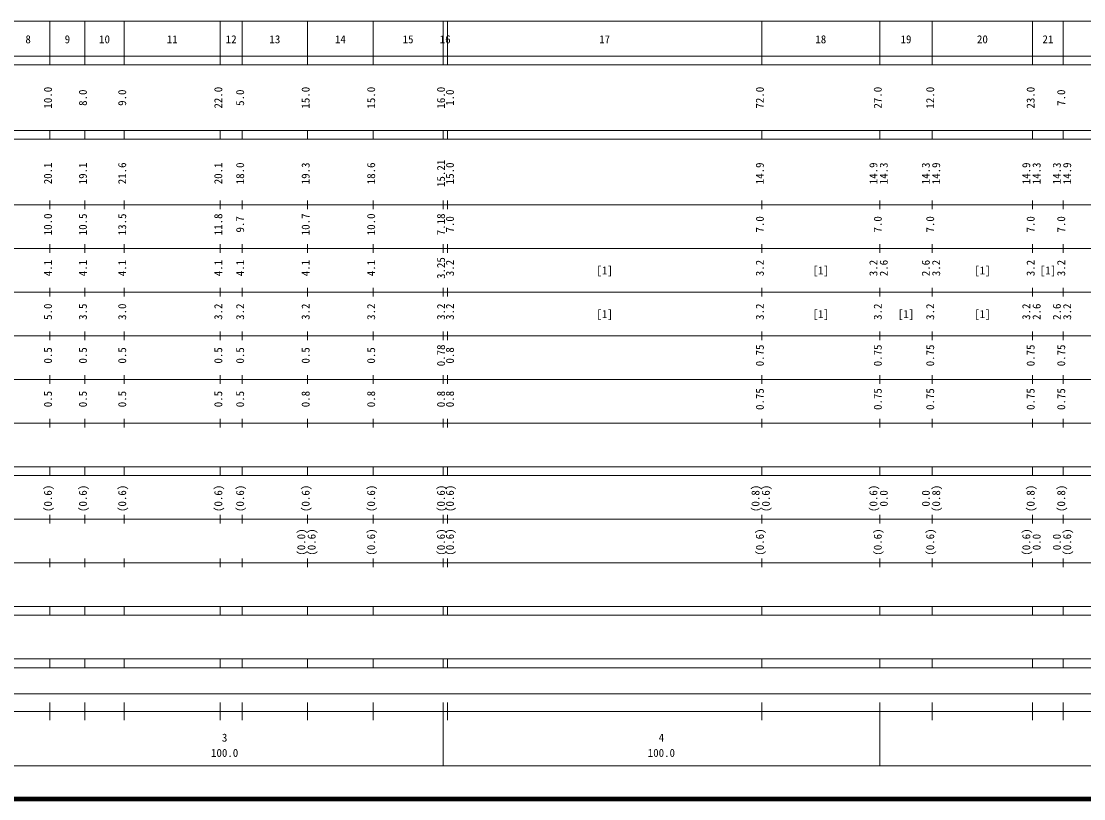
# Model space of a CAD drawing. Units: millimetres on the paper, enlarged 1000 times. Extents: x 40000 to 680000, y 20000 to 380000.
# Drawn here: x 271430 to 514704, y 20000 to 198000 of the extents above; entities that cross this region are included whole.
import ezdxf
from ezdxf.enums import TextEntityAlignment as Align

# ---------------------------------------------------------------- set-up
doc = ezdxf.new("R2010")
doc.units = ezdxf.units.MM
doc.header["$LTSCALE"] = 1000
doc.layers.add('M-TTL', color=2, linetype='Continuous', lineweight=140)
doc.layers.add('M-TTL-BAND', color=7, linetype='Continuous', lineweight=13)
doc.styles.add('ＭＳ ゴシック', font='')
doc.styles.get('ＭＳ ゴシック').set_extended_font_data('MS Gothic')

msp = doc.modelspace()

# ---------------------------------------------------------------- linework, layer by layer
at = {"layer": 'M-TTL'}
msp.add_line((40000, 20000), (680000, 20000), dxfattribs=at)
at = {"layer": 'M-TTL-BAND'}
for p, q in [((68000, 198000), (579000, 198000)), ((278000, 188000), (278000, 198000)), ((286000, 188000), (286000, 198000)), ((295000, 188000), (295000, 198000)), ((317000, 188000), (317000, 198000)), ((322000, 188000), (322000, 198000)), ((337000, 188000), (337000, 198000)), ((352000, 188000), (352000, 198000)), ((368000, 188000), (368000, 198000)), ((369000, 188000), (369000, 198000)), ((441000, 188000), (441000, 198000)), ((468000, 188000), (468000, 198000)), ((480000, 188000), (480000, 198000)), ((503000, 188000), (503000, 198000)), ((510000, 188000), (510000, 198000)), ((40000, 190000), (579000, 190000)), ((40000, 188000), (579000, 188000)), ((40000, 173000), (579000, 173000)), ((278000, 171000), (278000, 173000)), ((286000, 171000), (286000, 173000)), ((295000, 171000), (295000, 173000)), ((317000, 171000), (317000, 173000)), ((322000, 171000), (322000, 173000)), ((337000, 171000), (337000, 173000)), ((352000, 171000), (352000, 173000)), ((368000, 171000), (368000, 173000)), ((369000, 171000), (369000, 173000)), ((441000, 171000), (441000, 173000)), ((468000, 171000), (468000, 173000)), ((480000, 171000), (480000, 173000)), ((503000, 171000), (503000, 173000)), ((510000, 171000), (510000, 173000)), ((40000, 171000), (579000, 171000)), ((40000, 156000), (579000, 156000)), ((278000, 155000), (278000, 157000)), ((286000, 155000), (286000, 157000)), ((295000, 155000), (295000, 157000)), ((317000, 155000), (317000, 157000)), ((322000, 155000), (322000, 157000)), ((337000, 155000), (337000, 157000)), ((352000, 155000), (352000, 157000)), ((368000, 155000), (368000, 157000)), ((369000, 155000), (369000, 157000)), ((441000, 155000), (441000, 157000)), ((468000, 155000), (468000, 157000)), ((480000, 155000), (480000, 157000)), ((503000, 155000), (503000, 157000)), ((510000, 155000), (510000, 157000)), ((46000, 146000), (579000, 146000)), ((278000, 145000), (278000, 147000)), ((286000, 145000), (286000, 147000)), ((295000, 145000), (295000, 147000)), ((317000, 145000), (317000, 147000)), ((322000, 145000), (322000, 147000)), ((337000, 145000), (337000, 147000)), ((352000, 145000), (352000, 147000)), ((368000, 145000), (368000, 147000)), ((369000, 145000), (369000, 147000)), ((441000, 145000), (441000, 147000)), ((468000, 145000), (468000, 147000)), ((480000, 145000), (480000, 147000)), ((503000, 145000), (503000, 147000)), ((510000, 145000), (510000, 147000)), ((278000, 135000), (278000, 137000)), ((286000, 135000), (286000, 137000)), ((295000, 135000), (295000, 137000)), ((317000, 135000), (317000, 137000)), ((322000, 135000), (322000, 137000)), ((337000, 135000), (337000, 137000)), ((352000, 135000), (352000, 137000)), ((368000, 135000), (368000, 137000)), ((369000, 135000), (369000, 137000)), ((441000, 135000), (441000, 137000)), ((468000, 135000), (468000, 137000)), ((480000, 135000), (480000, 137000)), ((503000, 135000), (503000, 137000)), ((510000, 135000), (510000, 137000)), ((52000, 136000), (579000, 136000)), ((278000, 125000), (278000, 127000)), ((286000, 125000), (286000, 127000)), ((295000, 125000), (295000, 127000)), ((317000, 125000), (317000, 127000)), ((322000, 125000), (322000, 127000)), ((337000, 125000), (337000, 127000)), ((352000, 125000), (352000, 127000)), ((368000, 125000), (368000, 127000)), ((369000, 125000), (369000, 127000)), ((441000, 125000), (441000, 127000)), ((468000, 125000), (468000, 127000)), ((480000, 125000), (480000, 127000)), ((503000, 125000), (503000, 127000)), ((510000, 125000), (510000, 127000)), ((46000, 126000), (579000, 126000)), ((278000, 115000), (278000, 117000)), ((286000, 115000), (286000, 117000)), ((295000, 115000), (295000, 117000)), ((317000, 115000), (317000, 117000)), ((322000, 115000), (322000, 117000)), ((337000, 115000), (337000, 117000)), ((352000, 115000), (352000, 117000)), ((368000, 115000), (368000, 117000)), ((369000, 115000), (369000, 117000)), ((441000, 115000), (441000, 117000)), ((468000, 115000), (468000, 117000)), ((480000, 115000), (480000, 117000)), ((503000, 115000), (503000, 117000)), ((510000, 115000), (510000, 117000)), ((52000, 116000), (579000, 116000)), ((46000, 106000), (579000, 106000)), ((278000, 105000), (278000, 107000)), ((286000, 105000), (286000, 107000)), ((295000, 105000), (295000, 107000)), ((317000, 105000), (317000, 107000)), ((322000, 105000), (322000, 107000)), ((337000, 105000), (337000, 107000)), ((352000, 105000), (352000, 107000)), ((368000, 105000), (368000, 107000)), ((369000, 105000), (369000, 107000)), ((441000, 105000), (441000, 107000)), ((468000, 105000), (468000, 107000)), ((480000, 105000), (480000, 107000)), ((503000, 105000), (503000, 107000)), ((510000, 105000), (510000, 107000)), ((40000, 96000), (579000, 96000)), ((278000, 94000), (278000, 96000)), ((286000, 94000), (286000, 96000)), ((295000, 94000), (295000, 96000)), ((317000, 94000), (317000, 96000)), ((322000, 94000), (322000, 96000)), ((337000, 94000), (337000, 96000)), ((352000, 94000), (352000, 96000)), ((368000, 94000), (368000, 96000)), ((369000, 94000), (369000, 96000)), ((441000, 94000), (441000, 96000)), ((468000, 94000), (468000, 96000)), ((480000, 94000), (480000, 96000)), ((503000, 94000), (503000, 96000)), ((510000, 94000), (510000, 96000)), ((40000, 94000), (579000, 94000)), ((49000, 84000), (579000, 84000)), ((278000, 83000), (278000, 85000)), ((286000, 83000), (286000, 85000)), ((295000, 83000), (295000, 85000)), ((317000, 83000), (317000, 85000)), ((322000, 83000), (322000, 85000)), ((337000, 83000), (337000, 85000)), ((352000, 83000), (352000, 85000)), ((368000, 83000), (368000, 85000)), ((369000, 83000), (369000, 85000)), ((441000, 83000), (441000, 85000)), ((468000, 83000), (468000, 85000)), ((480000, 83000), (480000, 85000)), ((503000, 83000), (503000, 85000)), ((510000, 83000), (510000, 85000)), ((40000, 74000), (579000, 74000)), ((278000, 73000), (278000, 75000)), ((286000, 73000), (286000, 75000)), ((295000, 73000), (295000, 75000)), ((317000, 73000), (317000, 75000)), ((322000, 73000), (322000, 75000)), ((337000, 73000), (337000, 75000)), ((352000, 73000), (352000, 75000)), ((368000, 73000), (368000, 75000)), ((369000, 73000), (369000, 75000)), ((441000, 73000), (441000, 75000)), ((468000, 73000), (468000, 75000)), ((480000, 73000), (480000, 75000)), ((503000, 73000), (503000, 75000)), ((510000, 73000), (510000, 75000)), ((40000, 64000), (579000, 64000)), ((278000, 62000), (278000, 64000)), ((286000, 62000), (286000, 64000)), ((295000, 62000), (295000, 64000)), ((317000, 62000), (317000, 64000)), ((322000, 62000), (322000, 64000)), ((337000, 62000), (337000, 64000)), ((352000, 62000), (352000, 64000)), ((368000, 62000), (368000, 64000)), ((369000, 62000), (369000, 64000)), ((441000, 62000), (441000, 64000)), ((468000, 62000), (468000, 64000)), ((480000, 62000), (480000, 64000)), ((503000, 62000), (503000, 64000)), ((510000, 62000), (510000, 64000)), ((40000, 62000), (579000, 62000)), ((40000, 52000), (579000, 52000)), ((278000, 50000), (278000, 52000)), ((286000, 50000), (286000, 52000)), ((295000, 50000), (295000, 52000)), ((317000, 50000), (317000, 52000)), ((322000, 50000), (322000, 52000)), ((337000, 50000), (337000, 52000)), ((352000, 50000), (352000, 52000)), ((368000, 50000), (368000, 52000)), ((369000, 50000), (369000, 52000)), ((441000, 50000), (441000, 52000)), ((468000, 50000), (468000, 52000)), ((480000, 50000), (480000, 52000)), ((503000, 50000), (503000, 52000)), ((510000, 50000), (510000, 52000)), ((40000, 50000), (579000, 50000)), ((71000, 44000), (565000, 44000)), ((278000, 38000), (278000, 42000)), ((286000, 38000), (286000, 42000)), ((295000, 38000), (295000, 42000)), ((317000, 38000), (317000, 42000)), ((322000, 38000), (322000, 42000)), ((337000, 38000), (337000, 42000)), ((352000, 38000), (352000, 42000)), ((368000, 27500), (368000, 42000)), ((369000, 38000), (369000, 42000)), ((441000, 38000), (441000, 42000)), ((468000, 27500), (468000, 42000)), ((480000, 38000), (480000, 42000)), ((503000, 38000), (503000, 42000)), ((510000, 38000), (510000, 42000)), ((40000, 40000), (579000, 40000)), ((68000, 27500), (579000, 27500))]:
    msp.add_line(p, q, dxfattribs=at)

# ---------------------------------------------------------------- texts
at = {"layer": 'M-TTL-BAND', "style": 'ＭＳ ゴシック'}
for s, p in [('8', (273000, 192405)), ('9', (282000, 192405)), ('10', (290500, 192405)), ('11', (306000, 192405)), ('12', (319500, 192405)), ('13', (329500, 192405)), ('14', (344500, 192405)), ('15', (360000, 192405)), ('16', (368500, 192405)), ('17', (405000, 192405)), ('18', (454500, 192405)), ('19', (474000, 192405)), ('20', (491500, 192405)), ('21', (506500, 192405)), ('[1]', (405000, 139500)), ('[1]', (454500, 139500)), ('[1]', (491500, 139500)), ('[1]', (506500, 139500)), ('[1]', (405000, 129500)), ('[1]', (454500, 129500)), ('[1]', (474000, 129500)), ('[1]', (491500, 129500)), ('3', (318000, 32523)), ('4', (418000, 32523)), ('100.0', (318000, 29033)), ('100.0', (418000, 29033))]:
    msp.add_text(s, height=1833, dxfattribs=at).set_placement(p, align=Align.BOTTOM_CENTER)
for s, p in [('10.0', (279000, 180500)), ('22.0', (318000, 180500)), ('15.0', (338000, 180500)), ('15.0', (353000, 180500)), ('16.0', (369000, 180500)), ('72.0', (442000, 180500)), ('27.0', (469000, 180500)), ('12.0', (481000, 180500)), ('23.0', (504000, 180500)), ('8.0', (287000, 180500)), ('9.0', (296000, 180500)), ('5.0', (323000, 180500)), ('1.0', (371042, 180500)), ('7.0', (511000, 180500)), ('20.1', (279000, 163174)), ('19.1', (287000, 163174)), ('21.6', (296000, 163174)), ('20.1', (318000, 163174)), ('18.0', (323000, 163174)), ('19.3', (338000, 163174)), ('18.6', (353000, 163174)), ('15.21', (369000, 163174)), ('15.0', (371042, 163174)), ('14.9', (442000, 163174)), ('14.9', (468000, 163174)), ('14.3', (470370, 163174)), ('14.3', (480000, 163174)), ('14.9', (482370, 163174)), ('14.9', (503000, 163174)), ('14.3', (505370, 163174)), ('14.3', (510000, 163174)), ('14.9', (512370, 163174)), ('10.0', (279000, 151500)), ('10.5', (287000, 151500)), ('13.5', (296000, 151500)), ('11.8', (318000, 151500)), ('10.7', (338000, 151500)), ('10.0', (353000, 151500)), ('7.18', (369000, 151500)), ('9.7', (323000, 151500)), ('7.0', (371042, 151500)), ('7.0', (442000, 151500)), ('7.0', (469000, 151500)), ('7.0', (481000, 151500)), ('7.0', (504000, 151500)), ('7.0', (511000, 151500)), ('3.25', (369000, 141500)), ('4.1', (279000, 141500)), ('4.1', (287000, 141500)), ('4.1', (296000, 141500)), ('4.1', (318000, 141500)), ('4.1', (323000, 141500)), ('4.1', (338000, 141500)), ('4.1', (353000, 141500)), ('3.2', (371042, 141500)), ('3.2', (442000, 141500)), ('3.2', (468000, 141500)), ('2.6', (470370, 141500)), ('2.6', (480000, 141500)), ('3.2', (482370, 141500)), ('3.2', (504000, 141500)), ('3.2', (511000, 141500)), ('5.0', (279000, 131500)), ('3.5', (287000, 131500)), ('3.0', (296000, 131500)), ('3.2', (318000, 131500)), ('3.2', (323000, 131500)), ('3.2', (338000, 131500)), ('3.2', (353000, 131500)), ('3.2', (369000, 131500)), ('3.2', (371042, 131500)), ('3.2', (442000, 131500)), ('3.2', (469000, 131500)), ('3.2', (481000, 131500)), ('3.2', (503000, 131500)), ('2.6', (505370, 131500)), ('2.6', (510000, 131500)), ('3.2', (512370, 131500)), ('0.5', (279000, 121500)), ('0.5', (287000, 121500)), ('0.5', (296000, 121500)), ('0.5', (318000, 121500)), ('0.5', (323000, 121500)), ('0.5', (338000, 121500)), ('0.5', (353000, 121500)), ('0.78', (369000, 121500)), ('0.8', (371042, 121500)), ('0.75', (442000, 121500)), ('0.75', (469000, 121500)), ('0.75', (481000, 121500)), ('0.75', (504000, 121500)), ('0.75', (511000, 121500)), ('0.5', (279000, 111500)), ('0.5', (287000, 111500)), ('0.5', (296000, 111500)), ('0.5', (318000, 111500)), ('0.5', (323000, 111500)), ('0.8', (338000, 111500)), ('0.8', (353000, 111500)), ('0.8', (369000, 111500)), ('0.8', (371042, 111500)), ('0.75', (442000, 111500)), ('0.75', (469000, 111500)), ('0.75', (481000, 111500)), ('0.75', (504000, 111500)), ('0.75', (511000, 111500)), ('(0.6)', (279000, 88764)), ('(0.6)', (287000, 88764)), ('(0.6)', (296000, 88764)), ('(0.6)', (318000, 88764)), ('(0.6)', (323000, 88764)), ('(0.6)', (338000, 88764)), ('(0.6)', (353000, 88764)), ('(0.6)', (369000, 88764)), ('(0.6)', (371042, 88764)), ('(0.8)', (441000, 88764)), ('(0.6)', (443370, 88764)), ('(0.6)', (468000, 88764)), ('0.0', (470370, 88764)), ('0.0', (480000, 88764)), ('(0.8)', (482370, 88764)), ('(0.8)', (504000, 88764)), ('(0.8)', (511000, 88764)), ('(0.0)', (337000, 78764)), ('(0.6)', (339370, 78764)), ('(0.6)', (353000, 78764)), ('(0.6)', (369000, 78764)), ('(0.6)', (371042, 78764)), ('(0.6)', (442000, 78764)), ('(0.6)', (469000, 78764)), ('(0.6)', (481000, 78764)), ('(0.6)', (503000, 78764)), ('0.0', (505370, 78764)), ('0.0', (510000, 78764)), ('(0.6)', (512370, 78764))]:
    msp.add_text(s, height=1833, rotation=90, dxfattribs=at).set_placement(p, align=Align.BOTTOM_CENTER)

doc.saveas('drawing.dxf')
